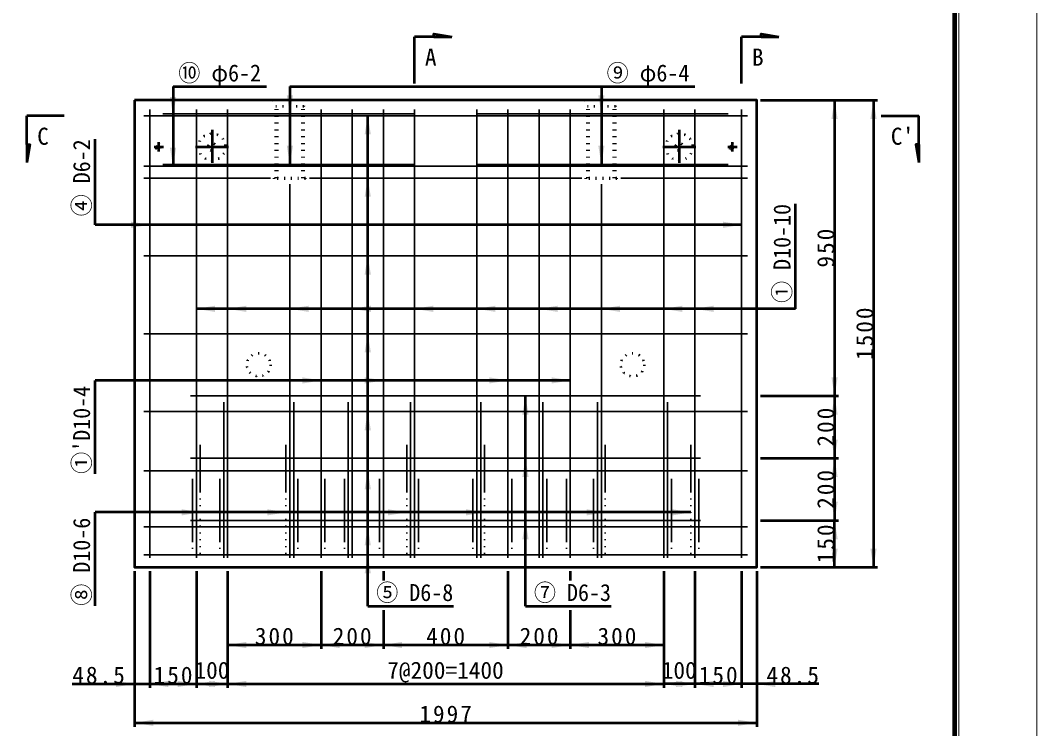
# Model space of a CAD drawing. Units: millimetres, scale not verified, with parts at other scales. Extents: x -2102 to 2102, y -1485 to 1485.
# Drawn here: x 797 to 2102, y -757 to 153 of the extents above; entities that cross this region are included whole.
import ezdxf
from ezdxf.enums import TextEntityAlignment as Align

# ---------------------------------------------------------------- set-up
doc = ezdxf.new("R2010")
doc.units = ezdxf.units.MM
doc.header["$LTSCALE"] = 5
doc.linetypes.add('DOTTED', pattern=[1.75, 0.25, -1.5])
doc.linetypes.add('LONG_DASHED_DOTTED', pattern=[15.25, 12, -1.5, 0.25, -1.5])
doc.layers.add('0-0_V-nasSTD', color=7, linetype='Continuous', lineweight=50)
doc.styles.add('ＭＳ ゴシック', font='')
doc.styles.get('ＭＳ ゴシック').set_extended_font_data('MS Gothic')

msp = doc.modelspace()

# ---------------------------------------------------------------- linework, layer by layer
at = {"layer": '0-0_V-nasSTD'}
for p, q in [((1303.572, 72.068), (1303.572, 132.068)), ((1328.572, 132.068), (1303.572, 132.068)), ((1328.572, 132.068), (1351.612, 132.068)), ((1723.572, 72.068), (1723.572, 132.068)), ((1748.572, 132.068), (1723.572, 132.068)), ((1748.572, 132.068), (1771.612, 132.068)), ((993.572, 68.068), (993.572, -34.332)), ((993.572, 68.068), (1113.572, 68.068)), ((1143.572, 68.068), (1143.572, -31.932)), ((1143.572, 68.068), (1663.572, 68.068)), ((1543.572, 68.068), (1543.572, -31.932)), ((1747.972, 50.468), (1897.972, 50.468)), ((1842.972, 50.468), (1842.972, -329.532)), ((1892.972, 50.468), (1892.972, -549.532)), ((805.724, -6.492), (805.724, 30.468)), ((853.764, 30.468), (805.724, 30.468)), ((1243.572, -599.532), (1243.572, 30.468)), ((1902.972, 30.468), (1951.012, 30.468)), ((1951.012, -6.492), (1951.012, 30.468)), ((893.572, -109.532), (893.572, 0.468)), ((805.724, -6.492), (805.724, -29.532)), ((1951.012, -6.492), (1951.012, -29.532)), ((1792.972, -217.532), (1792.972, -82.532)), ((1723.572, -109.532), (893.572, -109.532)), ((1792.972, -217.532), (1023.572, -217.532)), ((1503.572, -309.532), (893.572, -309.532)), ((893.572, -429.532), (893.572, -309.532)), ((1446.072, -599.532), (1446.072, -329.532)), ((1747.972, -329.532), (1847.972, -329.532)), ((1842.972, -329.532), (1842.972, -409.532)), ((1747.972, -409.532), (1847.972, -409.532)), ((1842.972, -409.532), (1842.972, -489.532)), ((1658.572, -479.017), (893.572, -479.017)), ((893.572, -599.017), (893.572, -479.017)), ((1747.972, -489.532), (1847.972, -489.532)), ((1842.972, -549.532), (1842.972, -489.532)), ((944.172, -554.532), (944.172, -754.532)), ((963.572, -554.532), (963.572, -704.532)), ((1023.572, -554.532), (1023.572, -704.532)), ((1063.572, -554.532), (1063.572, -704.532)), ((1183.572, -554.532), (1183.572, -654.532)), ((1263.572, -554.532), (1263.572, -566.532)), ((1423.572, -554.532), (1423.572, -654.532)), ((1503.572, -554.532), (1503.572, -566.532)), ((1623.572, -554.532), (1623.572, -704.532)), ((1663.572, -554.532), (1663.572, -704.532)), ((1723.572, -554.532), (1723.572, -704.532)), ((1742.972, -554.532), (1742.972, -754.532)), ((1747.972, -549.532), (1897.972, -549.532)), ((1243.572, -599.532), (1353.572, -599.532)), ((1446.072, -599.532), (1556.072, -599.532)), ((1263.572, -604.532), (1263.572, -654.532)), ((1503.572, -604.532), (1503.572, -654.532)), ((1183.572, -649.532), (1063.572, -649.532)), ((1263.572, -649.532), (1183.572, -649.532)), ((1423.572, -649.532), (1263.572, -649.532)), ((1503.572, -649.532), (1423.572, -649.532)), ((1623.572, -649.532), (1503.572, -649.532)), ((864.172, -699.532), (944.172, -699.532)), ((1023.572, -699.532), (1063.572, -699.532)), ((1063.572, -699.532), (1623.572, -699.532)), ((1663.572, -699.532), (1623.572, -699.532)), ((1822.972, -699.532), (1742.972, -699.532)), ((944.172, -749.532), (1742.972, -749.532))]:
    msp.add_line(p, q, dxfattribs=at)
at = {"layer": '0-0_V-nasSTD', "linetype": 'DOTTED'}
for p, q in [((1122.572, 50.468), (1125.572, 42.468)), ((1125.572, -49.532), (1125.572, 42.468)), ((1161.572, 42.468), (1125.572, 42.468)), ((1127.572, -49.532), (1127.572, 42.468)), ((1159.572, -49.532), (1159.572, 42.468)), ((1161.572, 42.468), (1164.572, 50.468)), ((1161.572, -49.532), (1161.572, 42.468)), ((1522.572, 50.468), (1525.572, 42.468)), ((1525.572, -49.532), (1525.572, 42.468)), ((1561.572, 42.468), (1525.572, 42.468)), ((1527.572, -49.532), (1527.572, 42.468)), ((1559.572, -49.532), (1559.572, 42.468)), ((1561.572, 42.468), (1564.572, 50.468)), ((1561.572, -49.532), (1561.572, 42.468)), ((1163.572, -49.532), (1123.572, -49.532)), ((1123.572, -50.332), (1123.572, -49.532)), ((1163.572, -50.332), (1123.572, -50.332)), ((1163.572, -50.332), (1163.572, -49.532)), ((1563.572, -49.532), (1523.572, -49.532)), ((1523.572, -50.332), (1523.572, -49.532)), ((1563.572, -50.332), (1523.572, -50.332)), ((1563.572, -50.332), (1563.572, -49.532))]:
    msp.add_line(p, q, dxfattribs=at)
at = {"layer": '0-0_V-nasSTD', "lineweight": 35}
for p, q in [((956.172, 30.468), (1730.972, 30.468)), ((963.572, 38.468), (963.572, -537.532)), ((980.572, 32.868), (1303.572, 32.868)), ((1023.572, 38.468), (1023.572, -537.532)), ((1063.572, 38.468), (1063.572, -537.532)), ((1183.572, 38.468), (1183.572, -537.532)), ((1223.572, 38.468), (1223.572, -537.532)), ((1263.572, 38.468), (1263.572, -537.532)), ((1303.572, 38.468), (1303.572, -537.532)), ((1383.572, 38.468), (1383.572, -537.532)), ((1706.572, 32.868), (1383.572, 32.868)), ((1423.572, 38.468), (1423.572, -537.532)), ((1463.572, 38.468), (1463.572, -537.532)), ((1503.572, 38.468), (1503.572, -537.532)), ((1623.572, 38.468), (1623.572, -537.532)), ((1663.572, 38.468), (1663.572, -537.532)), ((1723.572, 38.468), (1723.572, -537.532)), ((956.172, -34.332), (1730.972, -34.332)), ((980.572, -31.932), (1303.572, -31.932)), ((1706.572, -31.932), (1383.572, -31.932)), ((956.172, -49.532), (1118.572, -49.532)), ((1168.572, -49.532), (1518.572, -49.532)), ((1568.572, -49.532), (1730.972, -49.532)), ((1143.572, -57.532), (1143.572, -537.532)), ((1543.572, -57.532), (1543.572, -537.532)), ((956.172, -149.532), (1730.972, -149.532)), ((956.172, -249.532), (1730.972, -249.532)), ((1016.172, -329.532), (1670.972, -329.532)), ((1058.572, -337.532), (1058.572, -537.532)), ((1148.572, -337.532), (1148.572, -537.532)), ((1218.572, -337.532), (1218.572, -537.532)), ((1298.572, -337.532), (1298.572, -537.532)), ((1388.572, -337.532), (1388.572, -537.532)), ((1468.572, -337.532), (1468.572, -537.532)), ((1538.572, -337.532), (1538.572, -537.532)), ((1628.572, -337.532), (1628.572, -537.532)), ((956.172, -349.532), (1730.972, -349.532)), ((1028.572, -392.373), (1028.572, -452.373)), ((1138.572, -392.373), (1138.572, -452.373)), ((1293.572, -392.373), (1293.572, -452.373)), ((1393.572, -392.373), (1393.572, -452.373)), ((1548.572, -392.373), (1548.572, -452.373)), ((1658.572, -392.373), (1658.572, -452.373)), ((1016.172, -409.532), (1670.972, -409.532)), ((956.172, -425.532), (1730.972, -425.532)), ((1018.572, -436.006), (1018.572, -516.006)), ((1053.572, -436.006), (1053.572, -516.006)), ((1153.572, -436.006), (1153.572, -516.006)), ((1188.572, -436.006), (1188.572, -516.006)), ((1213.572, -436.006), (1213.572, -516.006)), ((1258.572, -436.006), (1258.572, -516.006)), ((1308.572, -436.006), (1308.572, -516.006)), ((1378.572, -436.006), (1378.572, -516.006)), ((1428.572, -436.006), (1428.572, -516.006)), ((1473.572, -436.006), (1473.572, -516.006)), ((1498.572, -436.006), (1498.572, -516.006)), ((1533.572, -436.006), (1533.572, -516.006)), ((1633.572, -436.006), (1633.572, -516.006)), ((1668.572, -436.006), (1668.572, -516.006)), ((1016.172, -489.532), (1670.972, -489.532)), ((956.172, -497.532), (1730.972, -497.532)), ((956.172, -533.532), (1730.972, -533.532))]:
    msp.add_line(p, q, dxfattribs=at)
at = {"layer": '0-0_V-nasSTD', "linetype": 'LONG_DASHED_DOTTED'}
for p, q in [((1043.572, 12.268), (1043.572, -30.132)), ((1643.572, 12.268), (1643.572, -30.132)), ((969.372, -9.532), (981.372, -9.532)), ((975.372, -15.532), (975.372, -3.532)), ((1022.372, -9.532), (1064.772, -9.532)), ((1622.372, -9.532), (1664.772, -9.532)), ((1705.772, -9.532), (1717.772, -9.532)), ((1711.772, -15.532), (1711.772, -3.532))]:
    msp.add_line(p, q, dxfattribs=at)
at = {"layer": '0-0_V-nasSTD', "linetype": 'DOTTED', "lineweight": 35}
for p, q in [((1028.572, -452.373), (1028.572, -539.532)), ((1138.572, -452.373), (1138.572, -539.532)), ((1293.572, -452.373), (1293.572, -539.532)), ((1393.572, -452.373), (1393.572, -539.532)), ((1548.572, -452.373), (1548.572, -539.532)), ((1658.572, -452.373), (1658.572, -539.532)), ((1018.572, -516.006), (1018.572, -529.532)), ((1053.572, -516.006), (1053.572, -529.532)), ((1153.572, -516.006), (1153.572, -529.532)), ((1188.572, -516.006), (1188.572, -529.532)), ((1213.572, -516.006), (1213.572, -529.532)), ((1258.572, -516.006), (1258.572, -529.532)), ((1308.572, -516.006), (1308.572, -529.532)), ((1378.572, -516.006), (1378.572, -529.532)), ((1428.572, -516.006), (1428.572, -529.532)), ((1473.572, -516.006), (1473.572, -529.532)), ((1498.572, -516.006), (1498.572, -529.532)), ((1533.572, -516.006), (1533.572, -529.532)), ((1633.572, -516.006), (1633.572, -529.532)), ((1668.572, -516.006), (1668.572, -529.532))]:
    msp.add_line(p, q, dxfattribs=at)
at = {"layer": '0-0_V-nasSTD', "lineweight": 18}
for points in [[(-2102.5, -1485), (-2102.5, 1485), (2102.5, 1485), (2102.5, -1485)], [(-2002.5, -1385), (-2002.5, 1385), (2002.5, 1385), (2002.5, -1385)]]:
    msp.add_lwpolyline(points, close=True, dxfattribs=at)
at = {"layer": '0-0_V-nasSTD', "lineweight": 100}
msp.add_lwpolyline([(1997.5, -1380), (1997.5, 1380), (-1997.5, 1380)], dxfattribs=at)
at = {"layer": '0-0_V-nasSTD'}
for points in [[(1328.572, 132.068), (1328.572, 135.908), (1351.612, 132.068)], [(1748.572, 132.068), (1748.572, 135.908), (1771.612, 132.068)], [(805.724, -6.492), (809.564, -6.492), (805.724, -29.532)], [(1951.012, -6.492), (1947.172, -6.492), (1951.012, -29.532)], [(944.172, -699.532), (963.572, -699.532), (1023.572, -699.532)], [(1742.972, -699.532), (1723.572, -699.532), (1663.572, -699.532)]]:
    msp.add_lwpolyline(points, dxfattribs=at)
msp.add_lwpolyline([(944.172, 50.468), (944.172, -549.532), (1742.972, -549.532), (1742.972, 50.468)], close=True, dxfattribs=at)
at = {"layer": '0-0_V-nasSTD', "linetype": 'DOTTED'}
for centre, radius in [((1043.572, -9.532), 17.2), ((1643.572, -9.532), 17.2), ((975.372, -9.532), 3.8), ((975.372, -9.532), 2.4), ((975.372, -9.532), 2), ((1043.572, -9.532), 5), ((1643.572, -9.532), 5), ((1711.772, -9.532), 3.8), ((1711.772, -9.532), 2.4), ((1711.772, -9.532), 2), ((1103.572, -289.532), 15), ((1583.572, -289.532), 15)]:
    msp.add_circle(centre, radius, dxfattribs=at)
at = {"layer": '0-0_V-nasSTD'}
for points in [[(989.572, 54.468), (993.572, 30.468), (993.572, 54.468)], [(993.572, 30.468), (993.572, 54.468), (997.572, 54.468)], [(1139.572, 56.868), (1143.572, 32.868), (1143.572, 56.868)], [(1143.572, 32.868), (1143.572, 56.868), (1147.572, 56.868)], [(1539.572, 56.868), (1543.572, 32.868), (1543.572, 56.868)], [(1543.572, 32.868), (1543.572, 56.868), (1547.572, 56.868)], [(1838.972, 26.468), (1842.972, 26.468), (1842.972, 50.468)], [(1842.972, 26.468), (1842.972, 50.468), (1846.972, 26.468)], [(1888.972, 26.468), (1892.972, 26.468), (1892.972, 50.468)], [(1892.972, 26.468), (1892.972, 50.468), (1896.972, 26.468)], [(1239.572, 6.468), (1243.572, 6.468), (1243.572, 30.468)], [(1243.572, 6.468), (1243.572, 30.468), (1247.572, 6.468)], [(989.572, -10.332), (993.572, -34.332), (993.572, -10.332)], [(993.572, -34.332), (993.572, -10.332), (997.572, -10.332)], [(1139.572, -7.932), (1143.572, -31.932), (1143.572, -7.932)], [(1143.572, -31.932), (1143.572, -7.932), (1147.572, -7.932)], [(1539.572, -7.932), (1543.572, -31.932), (1543.572, -7.932)], [(1543.572, -31.932), (1543.572, -7.932), (1547.572, -7.932)], [(1239.572, -73.532), (1243.572, -73.532), (1243.572, -49.532)], [(1243.572, -73.532), (1243.572, -49.532), (1247.572, -73.532)], [(939.572, -109.532), (939.572, -105.532), (963.572, -109.532)], [(939.572, -113.532), (939.572, -109.532), (963.572, -109.532)], [(1699.572, -109.532), (1699.572, -105.532), (1723.572, -109.532)], [(1699.572, -113.532), (1699.572, -109.532), (1723.572, -109.532)], [(1239.572, -173.532), (1243.572, -173.532), (1243.572, -149.532)], [(1243.572, -173.532), (1243.572, -149.532), (1247.572, -173.532)], [(1023.572, -217.532), (1047.572, -217.532), (1047.572, -213.532)], [(1023.572, -217.532), (1047.572, -221.532), (1047.572, -217.532)], [(1063.572, -217.532), (1087.572, -217.532), (1087.572, -213.532)], [(1063.572, -217.532), (1087.572, -221.532), (1087.572, -217.532)], [(1143.572, -217.532), (1167.572, -217.532), (1167.572, -213.532)], [(1143.572, -217.532), (1167.572, -221.532), (1167.572, -217.532)], [(1223.572, -217.532), (1247.572, -217.532), (1247.572, -213.532)], [(1223.572, -217.532), (1247.572, -221.532), (1247.572, -217.532)], [(1303.572, -217.532), (1327.572, -217.532), (1327.572, -213.532)], [(1303.572, -217.532), (1327.572, -221.532), (1327.572, -217.532)], [(1383.572, -217.532), (1407.572, -217.532), (1407.572, -213.532)], [(1383.572, -217.532), (1407.572, -221.532), (1407.572, -217.532)], [(1463.572, -217.532), (1487.572, -217.532), (1487.572, -213.532)], [(1463.572, -217.532), (1487.572, -221.532), (1487.572, -217.532)], [(1543.572, -217.532), (1567.572, -217.532), (1567.572, -213.532)], [(1543.572, -217.532), (1567.572, -221.532), (1567.572, -217.532)], [(1623.572, -217.532), (1647.572, -217.532), (1647.572, -213.532)], [(1623.572, -217.532), (1647.572, -221.532), (1647.572, -217.532)], [(1663.572, -217.532), (1687.572, -217.532), (1687.572, -213.532)], [(1663.572, -217.532), (1687.572, -221.532), (1687.572, -217.532)], [(1239.572, -273.532), (1243.572, -273.532), (1243.572, -249.532)], [(1243.572, -273.532), (1243.572, -249.532), (1247.572, -273.532)], [(1159.572, -309.532), (1159.572, -305.532), (1183.572, -309.532)], [(1159.572, -313.532), (1159.572, -309.532), (1183.572, -309.532)], [(1239.572, -309.532), (1239.572, -305.532), (1263.572, -309.532)], [(1239.572, -313.532), (1239.572, -309.532), (1263.572, -309.532)], [(1399.572, -309.532), (1399.572, -305.532), (1423.572, -309.532)], [(1399.572, -313.532), (1399.572, -309.532), (1423.572, -309.532)], [(1479.572, -309.532), (1479.572, -305.532), (1503.572, -309.532)], [(1479.572, -313.532), (1479.572, -309.532), (1503.572, -309.532)], [(1838.972, -305.532), (1842.972, -329.532), (1842.972, -305.532)], [(1842.972, -329.532), (1842.972, -305.532), (1846.972, -305.532)], [(1442.072, -353.532), (1446.072, -353.532), (1446.072, -329.532)], [(1446.072, -353.532), (1446.072, -329.532), (1450.072, -353.532)], [(1838.972, -353.532), (1842.972, -353.532), (1842.972, -329.532)], [(1842.972, -353.532), (1842.972, -329.532), (1846.972, -353.532)], [(1239.572, -373.532), (1243.572, -373.532), (1243.572, -349.532)], [(1243.572, -373.532), (1243.572, -349.532), (1247.572, -373.532)], [(1838.972, -385.532), (1842.972, -409.532), (1842.972, -385.532)], [(1842.972, -409.532), (1842.972, -385.532), (1846.972, -385.532)], [(1442.072, -433.532), (1446.072, -433.532), (1446.072, -409.532)], [(1446.072, -433.532), (1446.072, -409.532), (1450.072, -433.532)], [(1838.972, -433.532), (1842.972, -433.532), (1842.972, -409.532)], [(1842.972, -433.532), (1842.972, -409.532), (1846.972, -433.532)], [(1239.572, -449.532), (1243.572, -449.532), (1243.572, -425.532)], [(1243.572, -449.532), (1243.572, -425.532), (1247.572, -449.532)], [(1838.972, -465.532), (1842.972, -489.532), (1842.972, -465.532)], [(1842.972, -489.532), (1842.972, -465.532), (1846.972, -465.532)], [(1004.572, -479.017), (1004.572, -475.017), (1028.572, -479.017)], [(1004.572, -483.017), (1004.572, -479.017), (1028.572, -479.017)], [(1114.572, -479.017), (1114.572, -475.017), (1138.572, -479.017)], [(1114.572, -483.017), (1114.572, -479.017), (1138.572, -479.017)], [(1269.572, -479.017), (1269.572, -475.017), (1293.572, -479.017)], [(1269.572, -483.017), (1269.572, -479.017), (1293.572, -479.017)], [(1369.572, -479.017), (1369.572, -475.017), (1393.572, -479.017)], [(1369.572, -483.017), (1369.572, -479.017), (1393.572, -479.017)], [(1524.572, -479.017), (1524.572, -475.017), (1548.572, -479.017)], [(1524.572, -483.017), (1524.572, -479.017), (1548.572, -479.017)], [(1634.572, -479.017), (1634.572, -475.017), (1658.572, -479.017)], [(1634.572, -483.017), (1634.572, -479.017), (1658.572, -479.017)], [(1442.072, -513.532), (1446.072, -513.532), (1446.072, -489.532)], [(1446.072, -513.532), (1446.072, -489.532), (1450.072, -513.532)], [(1838.972, -513.532), (1842.972, -513.532), (1842.972, -489.532)], [(1842.972, -513.532), (1842.972, -489.532), (1846.972, -513.532)], [(1239.572, -521.532), (1243.572, -521.532), (1243.572, -497.532)], [(1243.572, -521.532), (1243.572, -497.532), (1247.572, -521.532)], [(1239.572, -557.532), (1243.572, -557.532), (1243.572, -533.532)], [(1243.572, -557.532), (1243.572, -533.532), (1247.572, -557.532)], [(1838.972, -525.532), (1842.972, -549.532), (1842.972, -525.532)], [(1842.972, -549.532), (1842.972, -525.532), (1846.972, -525.532)], [(1888.972, -525.532), (1892.972, -549.532), (1892.972, -525.532)], [(1892.972, -549.532), (1892.972, -525.532), (1896.972, -525.532)], [(1063.572, -649.532), (1087.572, -649.532), (1087.572, -645.532)], [(1063.572, -649.532), (1087.572, -653.532), (1087.572, -649.532)], [(1159.572, -649.532), (1159.572, -645.532), (1183.572, -649.532)], [(1159.572, -653.532), (1159.572, -649.532), (1183.572, -649.532)], [(1183.572, -649.532), (1207.572, -649.532), (1207.572, -645.532)], [(1183.572, -649.532), (1207.572, -653.532), (1207.572, -649.532)], [(1239.572, -649.532), (1239.572, -645.532), (1263.572, -649.532)], [(1239.572, -653.532), (1239.572, -649.532), (1263.572, -649.532)], [(1263.572, -649.532), (1287.572, -649.532), (1287.572, -645.532)], [(1263.572, -649.532), (1287.572, -653.532), (1287.572, -649.532)], [(1399.572, -649.532), (1399.572, -645.532), (1423.572, -649.532)], [(1399.572, -653.532), (1399.572, -649.532), (1423.572, -649.532)], [(1423.572, -649.532), (1447.572, -649.532), (1447.572, -645.532)], [(1423.572, -649.532), (1447.572, -653.532), (1447.572, -649.532)], [(1479.572, -649.532), (1479.572, -645.532), (1503.572, -649.532)], [(1479.572, -653.532), (1479.572, -649.532), (1503.572, -649.532)], [(1503.572, -649.532), (1527.572, -649.532), (1527.572, -645.532)], [(1503.572, -649.532), (1527.572, -653.532), (1527.572, -649.532)], [(1599.572, -649.532), (1599.572, -645.532), (1623.572, -649.532)], [(1599.572, -653.532), (1599.572, -649.532), (1623.572, -649.532)], [(920.172, -699.532), (920.172, -695.532), (944.172, -699.532)], [(920.172, -703.532), (920.172, -699.532), (944.172, -699.532)], [(963.572, -699.532), (987.572, -699.532), (987.572, -695.532)], [(963.572, -699.532), (987.572, -703.532), (987.572, -699.532)], [(999.572, -699.532), (999.572, -695.532), (1023.572, -699.532)], [(999.572, -703.532), (999.572, -699.532), (1023.572, -699.532)], [(1023.572, -699.532), (1047.572, -699.532), (1047.572, -695.532)], [(1023.572, -699.532), (1047.572, -703.532), (1047.572, -699.532)], [(1039.572, -699.532), (1039.572, -695.532), (1063.572, -699.532)], [(1039.572, -703.532), (1039.572, -699.532), (1063.572, -699.532)], [(1063.572, -699.532), (1087.572, -699.532), (1087.572, -695.532)], [(1063.572, -699.532), (1087.572, -703.532), (1087.572, -699.532)], [(1599.572, -699.532), (1599.572, -695.532), (1623.572, -699.532)], [(1599.572, -703.532), (1599.572, -699.532), (1623.572, -699.532)], [(1623.572, -699.532), (1647.572, -699.532), (1647.572, -695.532)], [(1623.572, -699.532), (1647.572, -703.532), (1647.572, -699.532)], [(1639.572, -699.532), (1639.572, -695.532), (1663.572, -699.532)], [(1639.572, -703.532), (1639.572, -699.532), (1663.572, -699.532)], [(1663.572, -699.532), (1687.572, -699.532), (1687.572, -695.532)], [(1663.572, -699.532), (1687.572, -703.532), (1687.572, -699.532)], [(1699.572, -699.532), (1699.572, -695.532), (1723.572, -699.532)], [(1699.572, -703.532), (1699.572, -699.532), (1723.572, -699.532)], [(1742.972, -699.532), (1766.972, -699.532), (1766.972, -695.532)], [(1742.972, -699.532), (1766.972, -703.532), (1766.972, -699.532)], [(944.172, -749.532), (968.172, -749.532), (968.172, -745.532)], [(944.172, -749.532), (968.172, -753.532), (968.172, -749.532)], [(1718.972, -749.532), (1718.972, -745.532), (1742.972, -749.532)], [(1718.972, -753.532), (1718.972, -749.532), (1742.972, -749.532)]]:
    msp.add_solid(points, dxfattribs=at)

# ---------------------------------------------------------------- texts
at = {"layer": '0-0_V-nasSTD', "style": 'ＭＳ ゴシック'}
for s, p in [('A', (1316.937, 88.244)), ('B', (1736.937, 88.244)), ('C', (819.089, -13.356)), ("C'", (1915.146, -13.356)), ('100', (1021.072, -699.532)), ('7@200=1400', (1268.572, -699.532)), ('100', (1621.072, -699.532))]:
    msp.add_text(s, height=21.99, dxfattribs=at).set_placement(p, align=Align.BOTTOM_LEFT)
at = {"layer": '0-0_V-nasSTD', "style": 'ＭＳ ゴシック', "width": 0.95}
for s, p in [('⑩ φ6-2', (1000.301, 68.068)), ('⑨ φ6-4', (1550.301, 68.068)), ('⑤ D6-8', (1254.46, -599.532)), ('⑦ D6-3', (1456.96, -599.532))]:
    msp.add_text(s, height=21.85, dxfattribs=at).set_placement(p, align=Align.BOTTOM_LEFT)
for s, p in [('④ D6-2', (893.572, -98.643)), ('① D10-10', (1792.972, -209.961)), ("①'D10-4", (893.572, -429.532)), ('⑧ D10-6', (893.572, -599.017))]:
    msp.add_text(s, height=21.85, rotation=90, dxfattribs=at).set_placement(p, align=Align.BOTTOM_LEFT)
at = {"layer": '0-0_V-nasSTD', "char_height": 21.99, "attachment_point": 7, "rotation": 90, "style": 'ＭＳ ゴシック'}
for s, insert in [('\\T1.17;950', (1842.972, -164.532)), ('\\T1.17;1500', (1892.972, -283.282)), ('\\T1.17;200', (1842.972, -394.532)), ('\\T1.17;200', (1842.972, -474.532)), ('\\T1.17;150', (1842.972, -544.532))]:
    msp.add_mtext(s, dxfattribs=dict(at, insert=insert))
at = {"layer": '0-0_V-nasSTD', "char_height": 21.99, "attachment_point": 7, "style": 'ＭＳ ゴシック'}
for s, insert in [('\\T1.17;300', (1098.572, -649.532)), ('\\T1.17;200', (1198.572, -649.532)), ('\\T1.17;400', (1318.572, -649.532)), ('\\T1.17;200', (1438.572, -649.532)), ('\\T1.17;300', (1538.572, -649.532)), ('\\T1.17;48.5', (864.172, -699.532)), ('\\T1.17;150', (968.572, -699.532)), ('\\T1.17;150', (1668.572, -699.532)), ('\\T1.17;48.5', (1755.472, -699.532)), ('\\T1.17;1997', (1309.822, -749.532))]:
    msp.add_mtext(s, dxfattribs=dict(at, insert=insert))

doc.saveas('drawing.dxf')
